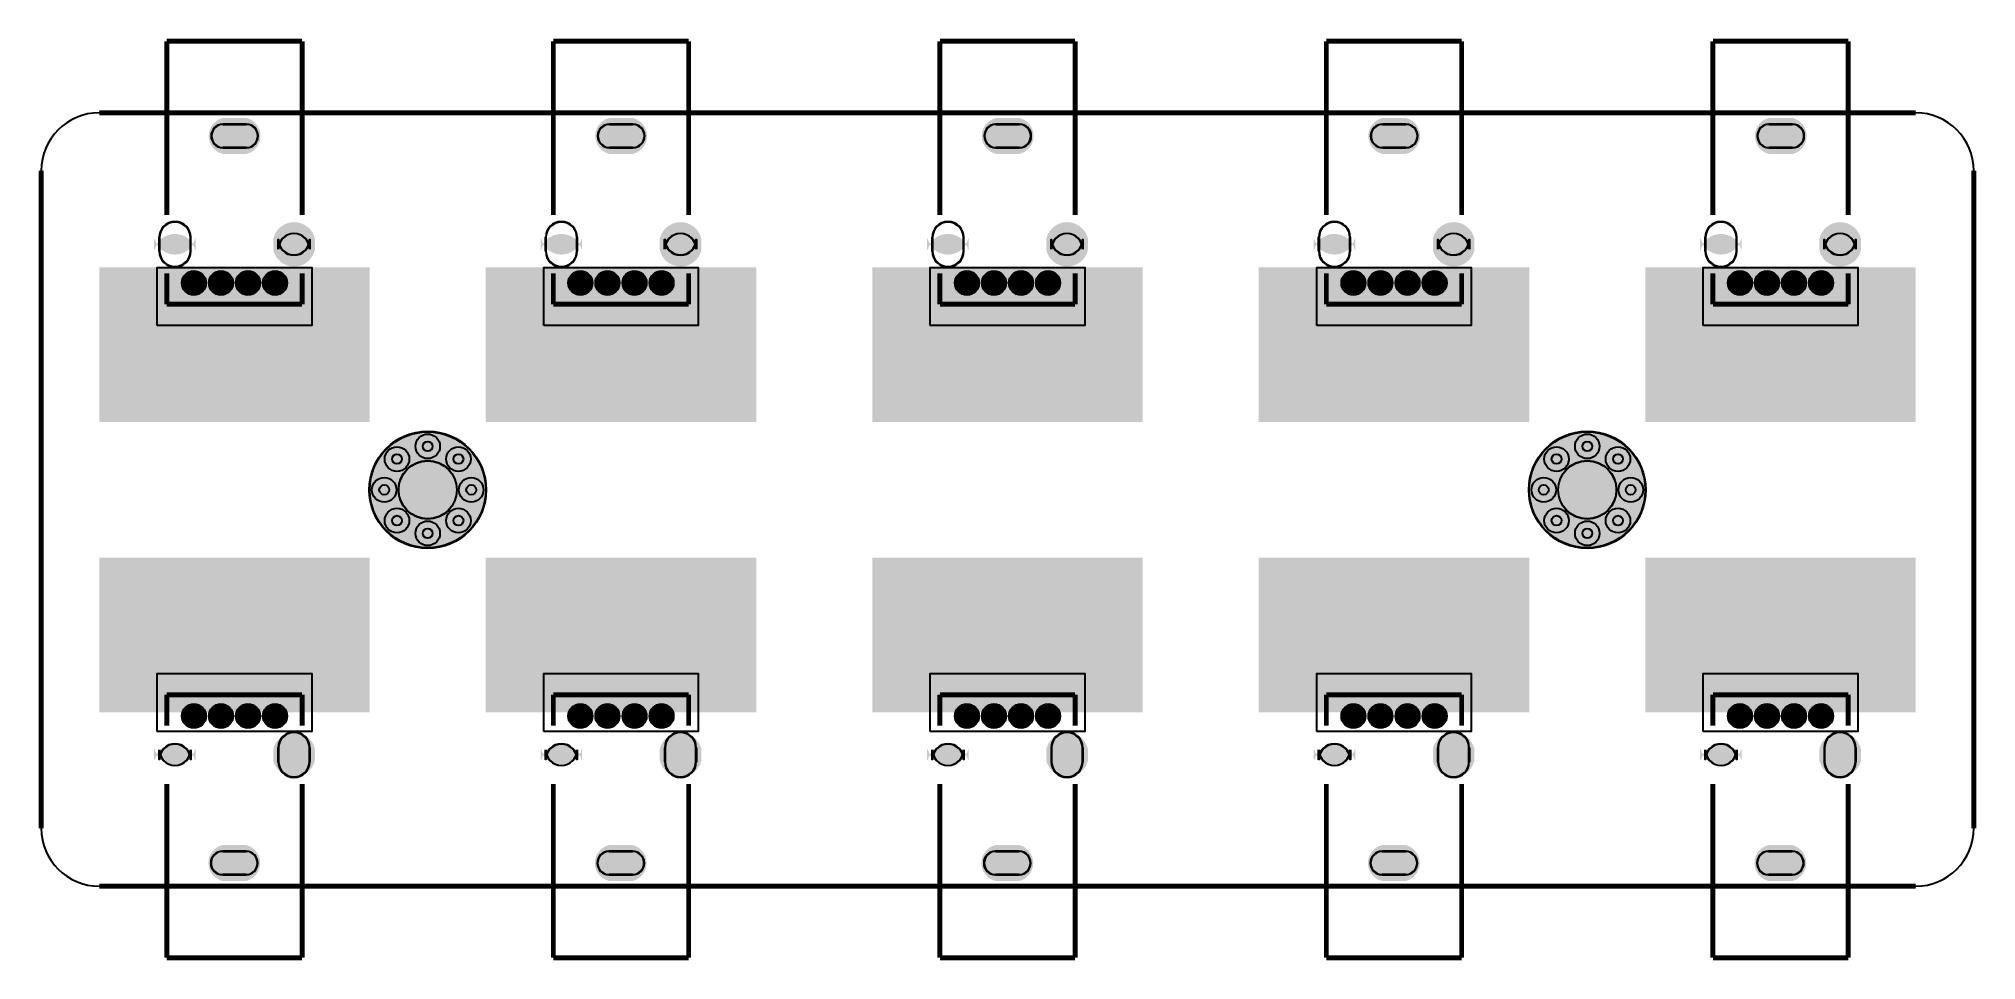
# Model space of a CAD drawing. Header units: millimetres. Extents: x 0 to 100, y -4 to 44.
import ezdxf

# ---------------------------------------------------------------- set-up
doc = ezdxf.new("R2010")
doc.units = ezdxf.units.MM
for name, color, linetype, true_color in [('BoardOutLine', 7, 'Continuous', 0xff00ff), ('BottomLayer', 7, 'Continuous', 0x0000ff), ('BottomSolderMaskLayer', 7, 'Continuous', 0xaa00ff), ('Multi-Layer', 7, 'Continuous', 0xc0c0c0), ('TopSilkLayer', 7, 'Continuous', 0xffcc00), ('TopSolderMaskLayer', 7, 'Continuous', 0x800080)]:
    doc.layers.add(name, color=color, linetype=linetype, true_color=true_color)

msp = doc.modelspace()

# ---------------------------------------------------------------- hatches: boundary and pattern name
at = {"layer": 'BottomSolderMaskLayer'}
for points in [[(9.4, 37.87, -0.785398), (9.4, 39.73), (10.62, 39.73, -0.785398), (10.62, 37.87)], [(29.4, 37.87, -0.785398), (29.4, 39.73), (30.62, 39.73, -0.785398), (30.62, 37.87)], [(49.4, 37.87, -0.785398), (49.4, 39.73), (50.62, 39.73, -0.785398), (50.62, 37.87)], [(69.4, 37.87, -0.785398), (69.4, 39.73), (70.62, 39.73, -0.785398), (70.62, 37.87)], [(89.4, 37.87, -0.785398), (89.4, 39.73), (90.62, 39.73, -0.785398), (90.62, 37.87)], [(14.16, 32.89, -0.785398), (12.01, 32.89), (12.01, 33.5, -0.785398), (14.16, 33.5)], [(34.16, 32.89, -0.785398), (32.01, 32.89), (32.01, 33.5, -0.785398), (34.16, 33.5)], [(54.16, 32.89, -0.785398), (52.01, 32.89), (52.01, 33.5, -0.785398), (54.16, 33.5)], [(74.16, 32.89, -0.785398), (72.01, 32.89), (72.01, 33.5, -0.785398), (74.16, 33.5)], [(94.16, 32.89, -0.785398), (92.01, 32.89), (92.01, 33.5, -0.785398), (94.16, 33.5)], [(7.99, 33.51, -0.785398), (5.84, 33.51), (5.84, 32.89, -0.785398), (7.99, 32.89)], [(27.99, 33.51, -0.785398), (25.84, 33.51), (25.84, 32.89, -0.785398), (27.99, 32.89)], [(47.99, 33.51, -0.785398), (45.84, 33.51), (45.84, 32.89, -0.785398), (47.99, 32.89)], [(67.99, 33.51, -0.785398), (65.84, 33.51), (65.84, 32.89, -0.785398), (67.99, 32.89)], [(87.99, 33.51, -0.785398), (85.84, 33.51), (85.84, 32.89, -0.785398), (87.99, 32.89)], [(7.28, 31.2, 1), (8.53, 31.2, 1)], [(8.68, 31.2, 1), (9.93, 31.2, 1)], [(10.07, 31.2, 1), (11.32, 31.2, 1)], [(11.47, 31.2, 1), (12.72, 31.2, 1)], [(27.28, 31.2, 1), (28.53, 31.2, 1)], [(28.68, 31.2, 1), (29.93, 31.2, 1)], [(30.07, 31.2, 1), (31.32, 31.2, 1)], [(31.47, 31.2, 1), (32.72, 31.2, 1)], [(47.28, 31.2, 1), (48.53, 31.2, 1)], [(48.68, 31.2, 1), (49.93, 31.2, 1)], [(50.07, 31.2, 1), (51.32, 31.2, 1)], [(51.47, 31.2, 1), (52.72, 31.2, 1)], [(67.28, 31.2, 1), (68.53, 31.2, 1)], [(68.68, 31.2, 1), (69.93, 31.2, 1)], [(70.07, 31.2, 1), (71.32, 31.2, 1)], [(71.47, 31.2, 1), (72.72, 31.2, 1)], [(87.28, 31.2, 1), (88.53, 31.2, 1)], [(88.68, 31.2, 1), (89.93, 31.2, 1)], [(90.07, 31.2, 1), (91.32, 31.2, 1)], [(91.47, 31.2, 1), (92.72, 31.2, 1)], [(16.97, 20.5, 1), (23.03, 20.5, 1)], [(19.36, 22.75, 1), (20.64, 22.75, 1)], [(76.97, 20.5, 1), (83.03, 20.5, 1)], [(79.37, 22.75, 1), (80.64, 22.75, 1)], [(17.77, 22.09, 1), (19.04, 22.09, 1)], [(20.96, 22.09, 1), (22.23, 22.09, 1)], [(77.77, 22.09, 1), (79.04, 22.09, 1)], [(80.96, 22.09, 1), (82.23, 22.09, 1)], [(17.12, 20.5, 1), (18.39, 20.5, 1)], [(21.61, 20.5, 1), (22.88, 20.5, 1)], [(77.12, 20.5, 1), (78.39, 20.5, 1)], [(81.62, 20.5, 1), (82.89, 20.5, 1)], [(17.77, 18.91, 1), (19.04, 18.91, 1)], [(20.96, 18.91, 1), (22.23, 18.91, 1)], [(77.77, 18.91, 1), (79.04, 18.91, 1)], [(80.96, 18.91, 1), (82.23, 18.91, 1)], [(19.36, 18.25, 1), (20.64, 18.25, 1)], [(79.37, 18.25, 1), (80.64, 18.25, 1)], [(7.28, 8.8, 1), (8.53, 8.8, 1)], [(8.68, 8.8, 1), (9.93, 8.8, 1)], [(10.07, 8.8, 1), (11.32, 8.8, 1)], [(11.47, 8.8, 1), (12.72, 8.8, 1)], [(27.28, 8.8, 1), (28.53, 8.8, 1)], [(28.68, 8.8, 1), (29.93, 8.8, 1)], [(30.07, 8.8, 1), (31.32, 8.8, 1)], [(31.47, 8.8, 1), (32.72, 8.8, 1)], [(47.28, 8.8, 1), (48.53, 8.8, 1)], [(48.68, 8.8, 1), (49.93, 8.8, 1)], [(50.07, 8.8, 1), (51.32, 8.8, 1)], [(51.47, 8.8, 1), (52.72, 8.8, 1)], [(67.28, 8.8, 1), (68.53, 8.8, 1)], [(68.68, 8.8, 1), (69.93, 8.8, 1)], [(70.07, 8.8, 1), (71.32, 8.8, 1)], [(71.47, 8.8, 1), (72.72, 8.8, 1)], [(87.28, 8.8, 1), (88.53, 8.8, 1)], [(88.68, 8.8, 1), (89.93, 8.8, 1)], [(90.07, 8.8, 1), (91.32, 8.8, 1)], [(91.47, 8.8, 1), (92.72, 8.8, 1)], [(7.99, 7.11, -0.785398), (5.84, 7.11), (5.84, 6.5, -0.785398), (7.99, 6.5)], [(14.16, 6.49, -0.785398), (12.01, 6.49), (12.01, 7.11, -0.785398), (14.16, 7.11)], [(27.99, 7.11, -0.785398), (25.84, 7.11), (25.84, 6.5, -0.785398), (27.99, 6.5)], [(34.16, 6.49, -0.785398), (32.01, 6.49), (32.01, 7.11, -0.785398), (34.16, 7.11)], [(47.99, 7.11, -0.785398), (45.84, 7.11), (45.84, 6.5, -0.785398), (47.99, 6.5)], [(54.16, 6.49, -0.785398), (52.01, 6.49), (52.01, 7.11, -0.785398), (54.16, 7.11)], [(67.99, 7.11, -0.785398), (65.84, 7.11), (65.84, 6.5, -0.785398), (67.99, 6.5)], [(74.16, 6.49, -0.785398), (72.01, 6.49), (72.01, 7.11, -0.785398), (74.16, 7.11)], [(87.99, 7.11, -0.785398), (85.84, 7.11), (85.84, 6.5, -0.785398), (87.99, 6.5)], [(94.16, 6.49, -0.785398), (92.01, 6.49), (92.01, 7.11, -0.785398), (94.16, 7.11)], [(10.6, 2.13, -0.785398), (10.6, 0.27), (9.38, 0.27, -0.785398), (9.38, 2.13)], [(30.6, 2.13, -0.785398), (30.6, 0.27), (29.38, 0.27, -0.785398), (29.38, 2.13)], [(50.6, 2.13, -0.785398), (50.6, 0.27), (49.38, 0.27, -0.785398), (49.38, 2.13)], [(70.6, 2.13, -0.785398), (70.6, 0.27), (69.38, 0.27, -0.785398), (69.38, 2.13)], [(90.6, 2.13, -0.785398), (90.6, 0.27), (89.38, 0.27, -0.785398), (89.38, 2.13)]]:
    msp.add_hatch(color=256, dxfattribs=at).paths.add_polyline_path(points)
at = {"layer": 'Multi-Layer'}
for points in [[(9.41, 37.9, -0.785398), (9.41, 39.7), (10.61, 39.7, -0.785398), (10.61, 37.9)], [(29.41, 37.9, -0.785398), (29.41, 39.7), (30.61, 39.7, -0.785398), (30.61, 37.9)], [(49.41, 37.9, -0.785398), (49.41, 39.7), (50.61, 39.7, -0.785398), (50.61, 37.9)], [(69.41, 37.9, -0.785398), (69.41, 39.7), (70.61, 39.7, -0.785398), (70.61, 37.9)], [(89.41, 37.9, -0.785398), (89.41, 39.7), (90.61, 39.7, -0.785398), (90.61, 37.9)], [(14.13, 32.9, -0.785398), (12.03, 32.9), (12.03, 33.5, -0.785398), (14.13, 33.5)], [(34.13, 32.9, -0.785398), (32.03, 32.9), (32.03, 33.5, -0.785398), (34.13, 33.5)], [(54.13, 32.9, -0.785398), (52.03, 32.9), (52.03, 33.5, -0.785398), (54.13, 33.5)], [(74.13, 32.9, -0.785398), (72.03, 32.9), (72.03, 33.5, -0.785398), (74.13, 33.5)], [(94.13, 32.9, -0.785398), (92.03, 32.9), (92.03, 33.5, -0.785398), (94.13, 33.5)], [(7.97, 33.5, -0.785398), (5.87, 33.5), (5.87, 32.9, -0.785398), (7.97, 32.9)], [(27.97, 33.5, -0.785398), (25.87, 33.5), (25.87, 32.9, -0.785398), (27.97, 32.9)], [(47.97, 33.5, -0.785398), (45.87, 33.5), (45.87, 32.9, -0.785398), (47.97, 32.9)], [(67.97, 33.5, -0.785398), (65.87, 33.5), (65.87, 32.9, -0.785398), (67.97, 32.9)], [(87.97, 33.5, -0.785398), (85.87, 33.5), (85.87, 32.9, -0.785398), (87.97, 32.9)], [(7.3, 31.2, 1), (8.5, 31.2, 1)], [(8.7, 31.2, 1), (9.9, 31.2, 1)], [(10.1, 31.2, 1), (11.3, 31.2, 1)], [(11.5, 31.2, 1), (12.7, 31.2, 1)], [(27.3, 31.2, 1), (28.5, 31.2, 1)], [(28.7, 31.2, 1), (29.9, 31.2, 1)], [(30.1, 31.2, 1), (31.3, 31.2, 1)], [(31.5, 31.2, 1), (32.7, 31.2, 1)], [(47.3, 31.2, 1), (48.5, 31.2, 1)], [(48.7, 31.2, 1), (49.9, 31.2, 1)], [(50.1, 31.2, 1), (51.3, 31.2, 1)], [(51.5, 31.2, 1), (52.7, 31.2, 1)], [(67.3, 31.2, 1), (68.5, 31.2, 1)], [(68.7, 31.2, 1), (69.9, 31.2, 1)], [(70.1, 31.2, 1), (71.3, 31.2, 1)], [(71.5, 31.2, 1), (72.7, 31.2, 1)], [(87.3, 31.2, 1), (88.5, 31.2, 1)], [(88.7, 31.2, 1), (89.9, 31.2, 1)], [(90.1, 31.2, 1), (91.3, 31.2, 1)], [(91.5, 31.2, 1), (92.7, 31.2, 1)], [(17, 20.5, 1), (23, 20.5, 1)], [(19.36, 22.75, 1), (20.64, 22.75, 1)], [(77, 20.5, 1), (83, 20.5, 1)], [(79.37, 22.75, 1), (80.64, 22.75, 1)], [(17.77, 22.09, 1), (19.04, 22.09, 1)], [(20.96, 22.09, 1), (22.23, 22.09, 1)], [(77.77, 22.09, 1), (79.04, 22.09, 1)], [(80.96, 22.09, 1), (82.23, 22.09, 1)], [(17.12, 20.5, 1), (18.39, 20.5, 1)], [(21.61, 20.5, 1), (22.88, 20.5, 1)], [(77.12, 20.5, 1), (78.39, 20.5, 1)], [(81.62, 20.5, 1), (82.89, 20.5, 1)], [(17.77, 18.91, 1), (19.04, 18.91, 1)], [(20.96, 18.91, 1), (22.23, 18.91, 1)], [(77.77, 18.91, 1), (79.04, 18.91, 1)], [(80.96, 18.91, 1), (82.23, 18.91, 1)], [(19.36, 18.25, 1), (20.64, 18.25, 1)], [(79.37, 18.25, 1), (80.64, 18.25, 1)], [(7.3, 8.8, 1), (8.5, 8.8, 1)], [(8.7, 8.8, 1), (9.9, 8.8, 1)], [(10.1, 8.8, 1), (11.3, 8.8, 1)], [(11.5, 8.8, 1), (12.7, 8.8, 1)], [(27.3, 8.8, 1), (28.5, 8.8, 1)], [(28.7, 8.8, 1), (29.9, 8.8, 1)], [(30.1, 8.8, 1), (31.3, 8.8, 1)], [(31.5, 8.8, 1), (32.7, 8.8, 1)], [(47.3, 8.8, 1), (48.5, 8.8, 1)], [(48.7, 8.8, 1), (49.9, 8.8, 1)], [(50.1, 8.8, 1), (51.3, 8.8, 1)], [(51.5, 8.8, 1), (52.7, 8.8, 1)], [(67.3, 8.8, 1), (68.5, 8.8, 1)], [(68.7, 8.8, 1), (69.9, 8.8, 1)], [(70.1, 8.8, 1), (71.3, 8.8, 1)], [(71.5, 8.8, 1), (72.7, 8.8, 1)], [(87.3, 8.8, 1), (88.5, 8.8, 1)], [(88.7, 8.8, 1), (89.9, 8.8, 1)], [(90.1, 8.8, 1), (91.3, 8.8, 1)], [(91.5, 8.8, 1), (92.7, 8.8, 1)], [(7.97, 7.1, -0.785398), (5.87, 7.1), (5.87, 6.5, -0.785398), (7.97, 6.5)], [(14.13, 6.5, -0.785398), (12.03, 6.5), (12.03, 7.1, -0.785398), (14.13, 7.1)], [(27.97, 7.1, -0.785398), (25.87, 7.1), (25.87, 6.5, -0.785398), (27.97, 6.5)], [(34.13, 6.5, -0.785398), (32.03, 6.5), (32.03, 7.1, -0.785398), (34.13, 7.1)], [(47.97, 7.1, -0.785398), (45.87, 7.1), (45.87, 6.5, -0.785398), (47.97, 6.5)], [(54.13, 6.5, -0.785398), (52.03, 6.5), (52.03, 7.1, -0.785398), (54.13, 7.1)], [(67.97, 7.1, -0.785398), (65.87, 7.1), (65.87, 6.5, -0.785398), (67.97, 6.5)], [(74.13, 6.5, -0.785398), (72.03, 6.5), (72.03, 7.1, -0.785398), (74.13, 7.1)], [(87.97, 7.1, -0.785398), (85.87, 7.1), (85.87, 6.5, -0.785398), (87.97, 6.5)], [(94.13, 6.5, -0.785398), (92.03, 6.5), (92.03, 7.1, -0.785398), (94.13, 7.1)], [(10.59, 2.1, -0.785398), (10.59, 0.3), (9.39, 0.3, -0.785398), (9.39, 2.1)], [(30.59, 2.1, -0.785398), (30.59, 0.3), (29.39, 0.3, -0.785398), (29.39, 2.1)], [(50.59, 2.1, -0.785398), (50.59, 0.3), (49.39, 0.3, -0.785398), (49.39, 2.1)], [(70.59, 2.1, -0.785398), (70.59, 0.3), (69.39, 0.3, -0.785398), (69.39, 2.1)], [(90.59, 2.1, -0.785398), (90.59, 0.3), (89.39, 0.3, -0.785398), (89.39, 2.1)]]:
    msp.add_hatch(color=256, dxfattribs=at).paths.add_polyline_path(points)
at = {"layer": 'TopSilkLayer'}
for points in [[(3, 24), (3, 32), (17, 32), (17, 24)], [(23, 24), (23, 32), (37, 32), (37, 24)], [(43, 24), (43, 32), (57, 32), (57, 24)], [(63, 24), (63, 32), (77, 32), (77, 24)], [(83, 24), (83, 32), (97, 32), (97, 24)], [(3, 9), (3, 17), (17, 17), (17, 9)], [(23, 9), (23, 17), (37, 17), (37, 9)], [(43, 9), (43, 17), (57, 17), (57, 9)], [(63, 9), (63, 17), (77, 17), (77, 9)], [(83, 9), (83, 17), (97, 17), (97, 9)]]:
    msp.add_hatch(color=256, dxfattribs=at).paths.add_polyline_path(points)
at = {"layer": 'TopSolderMaskLayer'}
for points in [[(9.4, 37.87, -0.785398), (9.4, 39.73), (10.62, 39.73, -0.785398), (10.62, 37.87)], [(29.4, 37.87, -0.785398), (29.4, 39.73), (30.62, 39.73, -0.785398), (30.62, 37.87)], [(49.4, 37.87, -0.785398), (49.4, 39.73), (50.62, 39.73, -0.785398), (50.62, 37.87)], [(69.4, 37.87, -0.785398), (69.4, 39.73), (70.62, 39.73, -0.785398), (70.62, 37.87)], [(89.4, 37.87, -0.785398), (89.4, 39.73), (90.62, 39.73, -0.785398), (90.62, 37.87)], [(14.16, 32.89, -0.785398), (12.01, 32.89), (12.01, 33.5, -0.785398), (14.16, 33.5)], [(34.16, 32.89, -0.785398), (32.01, 32.89), (32.01, 33.5, -0.785398), (34.16, 33.5)], [(54.16, 32.89, -0.785398), (52.01, 32.89), (52.01, 33.5, -0.785398), (54.16, 33.5)], [(74.16, 32.89, -0.785398), (72.01, 32.89), (72.01, 33.5, -0.785398), (74.16, 33.5)], [(94.16, 32.89, -0.785398), (92.01, 32.89), (92.01, 33.5, -0.785398), (94.16, 33.5)], [(7.99, 33.51, -0.785398), (5.84, 33.51), (5.84, 32.89, -0.785398), (7.99, 32.89)], [(27.99, 33.51, -0.785398), (25.84, 33.51), (25.84, 32.89, -0.785398), (27.99, 32.89)], [(47.99, 33.51, -0.785398), (45.84, 33.51), (45.84, 32.89, -0.785398), (47.99, 32.89)], [(67.99, 33.51, -0.785398), (65.84, 33.51), (65.84, 32.89, -0.785398), (67.99, 32.89)], [(87.99, 33.51, -0.785398), (85.84, 33.51), (85.84, 32.89, -0.785398), (87.99, 32.89)], [(7.28, 31.2, 1), (8.53, 31.2, 1)], [(8.68, 31.2, 1), (9.93, 31.2, 1)], [(10.07, 31.2, 1), (11.32, 31.2, 1)], [(11.47, 31.2, 1), (12.72, 31.2, 1)], [(27.28, 31.2, 1), (28.53, 31.2, 1)], [(28.68, 31.2, 1), (29.93, 31.2, 1)], [(30.07, 31.2, 1), (31.32, 31.2, 1)], [(31.47, 31.2, 1), (32.72, 31.2, 1)], [(47.28, 31.2, 1), (48.53, 31.2, 1)], [(48.68, 31.2, 1), (49.93, 31.2, 1)], [(50.07, 31.2, 1), (51.32, 31.2, 1)], [(51.47, 31.2, 1), (52.72, 31.2, 1)], [(67.28, 31.2, 1), (68.53, 31.2, 1)], [(68.68, 31.2, 1), (69.93, 31.2, 1)], [(70.07, 31.2, 1), (71.32, 31.2, 1)], [(71.47, 31.2, 1), (72.72, 31.2, 1)], [(87.28, 31.2, 1), (88.53, 31.2, 1)], [(88.68, 31.2, 1), (89.93, 31.2, 1)], [(90.07, 31.2, 1), (91.32, 31.2, 1)], [(91.47, 31.2, 1), (92.72, 31.2, 1)], [(16.97, 20.5, 1), (23.03, 20.5, 1)], [(19.36, 22.75, 1), (20.64, 22.75, 1)], [(76.97, 20.5, 1), (83.03, 20.5, 1)], [(79.37, 22.75, 1), (80.64, 22.75, 1)], [(17.77, 22.09, 1), (19.04, 22.09, 1)], [(20.96, 22.09, 1), (22.23, 22.09, 1)], [(77.77, 22.09, 1), (79.04, 22.09, 1)], [(80.96, 22.09, 1), (82.23, 22.09, 1)], [(17.12, 20.5, 1), (18.39, 20.5, 1)], [(21.61, 20.5, 1), (22.88, 20.5, 1)], [(77.12, 20.5, 1), (78.39, 20.5, 1)], [(81.62, 20.5, 1), (82.89, 20.5, 1)], [(17.77, 18.91, 1), (19.04, 18.91, 1)], [(20.96, 18.91, 1), (22.23, 18.91, 1)], [(77.77, 18.91, 1), (79.04, 18.91, 1)], [(80.96, 18.91, 1), (82.23, 18.91, 1)], [(19.36, 18.25, 1), (20.64, 18.25, 1)], [(79.37, 18.25, 1), (80.64, 18.25, 1)], [(7.28, 8.8, 1), (8.53, 8.8, 1)], [(8.68, 8.8, 1), (9.93, 8.8, 1)], [(10.07, 8.8, 1), (11.32, 8.8, 1)], [(11.47, 8.8, 1), (12.72, 8.8, 1)], [(27.28, 8.8, 1), (28.53, 8.8, 1)], [(28.68, 8.8, 1), (29.93, 8.8, 1)], [(30.07, 8.8, 1), (31.32, 8.8, 1)], [(31.47, 8.8, 1), (32.72, 8.8, 1)], [(47.28, 8.8, 1), (48.53, 8.8, 1)], [(48.68, 8.8, 1), (49.93, 8.8, 1)], [(50.07, 8.8, 1), (51.32, 8.8, 1)], [(51.47, 8.8, 1), (52.72, 8.8, 1)], [(67.28, 8.8, 1), (68.53, 8.8, 1)], [(68.68, 8.8, 1), (69.93, 8.8, 1)], [(70.07, 8.8, 1), (71.32, 8.8, 1)], [(71.47, 8.8, 1), (72.72, 8.8, 1)], [(87.28, 8.8, 1), (88.53, 8.8, 1)], [(88.68, 8.8, 1), (89.93, 8.8, 1)], [(90.07, 8.8, 1), (91.32, 8.8, 1)], [(91.47, 8.8, 1), (92.72, 8.8, 1)], [(7.99, 7.11, -0.785398), (5.84, 7.11), (5.84, 6.5, -0.785398), (7.99, 6.5)], [(14.16, 6.49, -0.785398), (12.01, 6.49), (12.01, 7.11, -0.785398), (14.16, 7.11)], [(27.99, 7.11, -0.785398), (25.84, 7.11), (25.84, 6.5, -0.785398), (27.99, 6.5)], [(34.16, 6.49, -0.785398), (32.01, 6.49), (32.01, 7.11, -0.785398), (34.16, 7.11)], [(47.99, 7.11, -0.785398), (45.84, 7.11), (45.84, 6.5, -0.785398), (47.99, 6.5)], [(54.16, 6.49, -0.785398), (52.01, 6.49), (52.01, 7.11, -0.785398), (54.16, 7.11)], [(67.99, 7.11, -0.785398), (65.84, 7.11), (65.84, 6.5, -0.785398), (67.99, 6.5)], [(74.16, 6.49, -0.785398), (72.01, 6.49), (72.01, 7.11, -0.785398), (74.16, 7.11)], [(87.99, 7.11, -0.785398), (85.84, 7.11), (85.84, 6.5, -0.785398), (87.99, 6.5)], [(94.16, 6.49, -0.785398), (92.01, 6.49), (92.01, 7.11, -0.785398), (94.16, 7.11)], [(10.6, 2.13, -0.785398), (10.6, 0.27), (9.38, 0.27, -0.785398), (9.38, 2.13)], [(30.6, 2.13, -0.785398), (30.6, 0.27), (29.38, 0.27, -0.785398), (29.38, 2.13)], [(50.6, 2.13, -0.785398), (50.6, 0.27), (49.38, 0.27, -0.785398), (49.38, 2.13)], [(70.6, 2.13, -0.785398), (70.6, 0.27), (69.38, 0.27, -0.785398), (69.38, 2.13)], [(90.6, 2.13, -0.785398), (90.6, 0.27), (89.38, 0.27, -0.785398), (89.38, 2.13)]]:
    msp.add_hatch(color=256, dxfattribs=at).paths.add_polyline_path(points)

# ---------------------------------------------------------------- linework, layer by layer
at = {"layer": 'BoardOutLine', "const_width": 0.254}
for points in [[(3, 40), (97, 40)], [(0, 3), (0, 37)], [(100, 37), (100, 3)], [(97, 0), (3, 0)]]:
    msp.add_lwpolyline(points, dxfattribs=at)
at = {"layer": 'BoardOutLine'}
for centre, start, end in [((3, 37), 90, 180), ((97, 37), 360, 90), ((3, 3), 180, 270), ((97, 3), 270, 0)]:
    msp.add_arc(centre, 3, start, end, dxfattribs=at)
at = {"layer": 'BottomLayer'}
for points in [[(6, 29), (6, 32), (14, 32), (14, 29)], [(26, 29), (26, 32), (34, 32), (34, 29)], [(46, 29), (46, 32), (54, 32), (54, 29)], [(66, 29), (66, 32), (74, 32), (74, 29)], [(86, 29), (86, 32), (94, 32), (94, 29)], [(6, 8), (6, 11), (14, 11), (14, 8)], [(26, 8), (26, 11), (34, 11), (34, 8)], [(46, 8), (46, 11), (54, 11), (54, 8)], [(66, 8), (66, 11), (74, 11), (74, 8)], [(86, 8), (86, 11), (94, 11), (94, 8)]]:
    msp.add_lwpolyline(points, close=True, dxfattribs=at)
at = {"layer": 'BottomSolderMaskLayer'}
for points in [[(10.62, 39.41), (9.4, 39.41)], [(30.62, 39.41), (29.4, 39.41)], [(50.62, 39.41), (49.4, 39.41)], [(70.62, 39.41), (69.4, 39.41)], [(90.62, 39.41), (89.4, 39.41)], [(10.62, 38.19), (9.4, 38.19)], [(30.62, 38.19), (29.4, 38.19)], [(50.62, 38.19), (49.4, 38.19)], [(70.62, 38.19), (69.4, 38.19)], [(90.62, 38.19), (89.4, 38.19)], [(6.1, 32.84), (6.1, 33.56)], [(7.73, 32.84), (7.73, 33.56)], [(12.26, 32.94), (12.26, 33.45)], [(13.9, 32.94), (13.9, 33.45)], [(26.1, 32.84), (26.1, 33.56)], [(27.73, 32.84), (27.73, 33.56)], [(32.26, 32.94), (32.26, 33.45)], [(33.9, 32.94), (33.9, 33.45)], [(46.1, 32.84), (46.1, 33.56)], [(47.73, 32.84), (47.73, 33.56)], [(52.26, 32.94), (52.26, 33.45)], [(53.9, 32.94), (53.9, 33.45)], [(66.1, 32.84), (66.1, 33.56)], [(67.73, 32.84), (67.73, 33.56)], [(72.26, 32.94), (72.26, 33.45)], [(73.9, 32.94), (73.9, 33.45)], [(86.1, 32.84), (86.1, 33.56)], [(87.73, 32.84), (87.73, 33.56)], [(92.26, 32.94), (92.26, 33.45)], [(93.9, 32.94), (93.9, 33.45)], [(6.1, 7.06), (6.1, 6.55)], [(7.74, 7.06), (7.74, 6.55)], [(12.27, 7.16), (12.27, 6.44)], [(13.9, 7.16), (13.9, 6.44)], [(26.1, 7.06), (26.1, 6.55)], [(27.74, 7.06), (27.74, 6.55)], [(32.27, 7.16), (32.27, 6.44)], [(33.9, 7.16), (33.9, 6.44)], [(46.1, 7.06), (46.1, 6.55)], [(47.74, 7.06), (47.74, 6.55)], [(52.27, 7.16), (52.27, 6.44)], [(53.9, 7.16), (53.9, 6.44)], [(66.1, 7.06), (66.1, 6.55)], [(67.74, 7.06), (67.74, 6.55)], [(72.27, 7.16), (72.27, 6.44)], [(73.9, 7.16), (73.9, 6.44)], [(86.1, 7.06), (86.1, 6.55)], [(87.74, 7.06), (87.74, 6.55)], [(92.27, 7.16), (92.27, 6.44)], [(93.9, 7.16), (93.9, 6.44)], [(9.38, 1.81), (10.6, 1.81)], [(29.38, 1.81), (30.6, 1.81)], [(49.38, 1.81), (50.6, 1.81)], [(69.38, 1.81), (70.6, 1.81)], [(89.38, 1.81), (90.6, 1.81)], [(9.38, 0.59), (10.6, 0.59)], [(29.38, 0.59), (30.6, 0.59)], [(49.38, 0.59), (50.6, 0.59)], [(69.38, 0.59), (70.6, 0.59)], [(89.38, 0.59), (90.6, 0.59)]]:
    msp.add_lwpolyline(points, close=True, dxfattribs=at)
for centre, radius in [((7.9, 31.2), 0.625), ((7.9, 31.2), 0.417), ((9.3, 31.2), 0.625), ((9.3, 31.2), 0.417), ((10.7, 31.2), 0.625), ((10.7, 31.2), 0.417), ((12.1, 31.2), 0.625), ((12.1, 31.2), 0.417), ((27.9, 31.2), 0.625), ((27.9, 31.2), 0.417), ((29.3, 31.2), 0.625), ((29.3, 31.2), 0.417), ((30.7, 31.2), 0.625), ((30.7, 31.2), 0.417), ((32.1, 31.2), 0.625), ((32.1, 31.2), 0.417), ((47.9, 31.2), 0.625), ((47.9, 31.2), 0.417), ((49.3, 31.2), 0.625), ((49.3, 31.2), 0.417), ((50.7, 31.2), 0.625), ((50.7, 31.2), 0.417), ((52.1, 31.2), 0.625), ((52.1, 31.2), 0.417), ((67.9, 31.2), 0.625), ((67.9, 31.2), 0.417), ((69.3, 31.2), 0.625), ((69.3, 31.2), 0.417), ((70.7, 31.2), 0.625), ((70.7, 31.2), 0.417), ((72.1, 31.2), 0.625), ((72.1, 31.2), 0.417), ((87.9, 31.2), 0.625), ((87.9, 31.2), 0.417), ((89.3, 31.2), 0.625), ((89.3, 31.2), 0.417), ((90.7, 31.2), 0.625), ((90.7, 31.2), 0.417), ((92.1, 31.2), 0.625), ((92.1, 31.2), 0.417), ((20, 20.5), 3.03), ((20, 22.75), 0.635), ((80, 20.5), 3.03), ((80, 22.75), 0.635), ((18.41, 22.09), 0.635), ((18.41, 22.09), 0.254), ((20, 22.75), 0.254), ((21.59, 22.09), 0.635), ((21.59, 22.09), 0.254), ((78.41, 22.09), 0.635), ((78.41, 22.09), 0.254), ((80, 22.75), 0.254), ((81.59, 22.09), 0.635), ((81.59, 22.09), 0.254), ((17.75, 20.5), 0.635), ((20, 20.5), 1.51), ((22.25, 20.5), 0.635), ((77.75, 20.5), 0.635), ((80, 20.5), 1.51), ((82.25, 20.5), 0.635), ((17.75, 20.5), 0.254), ((22.25, 20.5), 0.254), ((77.75, 20.5), 0.254), ((82.25, 20.5), 0.254), ((18.41, 18.91), 0.635), ((18.41, 18.91), 0.254), ((21.59, 18.91), 0.635), ((21.59, 18.91), 0.254), ((78.41, 18.91), 0.635), ((78.41, 18.91), 0.254), ((81.59, 18.91), 0.635), ((81.59, 18.91), 0.254), ((20, 18.25), 0.635), ((20, 18.25), 0.254), ((80, 18.25), 0.635), ((80, 18.25), 0.254), ((7.9, 8.8), 0.625), ((7.9, 8.8), 0.417), ((9.3, 8.8), 0.625), ((9.3, 8.8), 0.417), ((10.7, 8.8), 0.625), ((10.7, 8.8), 0.417), ((12.1, 8.8), 0.625), ((12.1, 8.8), 0.417), ((27.9, 8.8), 0.625), ((27.9, 8.8), 0.417), ((29.3, 8.8), 0.625), ((29.3, 8.8), 0.417), ((30.7, 8.8), 0.625), ((30.7, 8.8), 0.417), ((32.1, 8.8), 0.625), ((32.1, 8.8), 0.417), ((47.9, 8.8), 0.625), ((47.9, 8.8), 0.417), ((49.3, 8.8), 0.625), ((49.3, 8.8), 0.417), ((50.7, 8.8), 0.625), ((50.7, 8.8), 0.417), ((52.1, 8.8), 0.625), ((52.1, 8.8), 0.417), ((67.9, 8.8), 0.625), ((67.9, 8.8), 0.417), ((69.3, 8.8), 0.625), ((69.3, 8.8), 0.417), ((70.7, 8.8), 0.625), ((70.7, 8.8), 0.417), ((72.1, 8.8), 0.625), ((72.1, 8.8), 0.417), ((87.9, 8.8), 0.625), ((87.9, 8.8), 0.417), ((89.3, 8.8), 0.625), ((89.3, 8.8), 0.417), ((90.7, 8.8), 0.625), ((90.7, 8.8), 0.417), ((92.1, 8.8), 0.625), ((92.1, 8.8), 0.417)]:
    msp.add_circle(centre, radius, dxfattribs=at)
for centre, radius, start, end in [((9.4, 38.8), 0.61, 90, 270), ((10.62, 38.8), 0.61, 270, 90), ((29.4, 38.8), 0.61, 90, 270), ((30.62, 38.8), 0.61, 270, 90), ((49.4, 38.8), 0.61, 90, 270), ((50.62, 38.8), 0.61, 270, 90), ((69.4, 38.8), 0.61, 90, 270), ((70.62, 38.8), 0.61, 270, 90), ((89.4, 38.8), 0.61, 90, 270), ((90.62, 38.8), 0.61, 270, 90), ((6.92, 33.56), 0.815, 360, 540), ((26.92, 33.56), 0.815, 360, 540), ((46.92, 33.56), 0.815, 360, 540), ((66.92, 33.56), 0.815, 360, 540), ((86.92, 33.56), 0.815, 360, 540), ((13.08, 32.94), 0.819, 360, 180), ((13.08, 33.45), 0.819, 180, 360), ((33.08, 32.94), 0.819, 360, 180), ((33.08, 33.45), 0.819, 180, 360), ((53.08, 32.94), 0.819, 360, 180), ((53.08, 33.45), 0.819, 180, 360), ((73.08, 32.94), 0.819, 360, 180), ((73.08, 33.45), 0.819, 180, 360), ((93.08, 32.94), 0.819, 360, 180), ((93.08, 33.45), 0.819, 180, 360), ((6.92, 32.84), 0.815, 540, 360), ((26.92, 32.84), 0.815, 540, 360), ((46.92, 32.84), 0.815, 540, 360), ((66.92, 32.84), 0.815, 540, 360), ((86.92, 32.84), 0.815, 540, 360), ((6.92, 6.55), 0.819, 0, 180), ((6.92, 7.06), 0.819, 180, 0), ((13.08, 7.16), 0.815, 360, 180), ((26.92, 6.55), 0.819, 0, 180), ((26.92, 7.06), 0.819, 180, 0), ((33.08, 7.16), 0.815, 360, 180), ((46.92, 6.55), 0.819, 0, 180), ((46.92, 7.06), 0.819, 180, 0), ((53.08, 7.16), 0.815, 360, 180), ((66.92, 6.55), 0.819, 0, 180), ((66.92, 7.06), 0.819, 180, 0), ((73.08, 7.16), 0.815, 360, 180), ((86.92, 6.55), 0.819, 0, 180), ((86.92, 7.06), 0.819, 180, 0), ((93.08, 7.16), 0.815, 360, 180), ((13.08, 6.44), 0.815, 180, 360), ((33.08, 6.44), 0.815, 180, 360), ((53.08, 6.44), 0.815, 180, 360), ((73.08, 6.44), 0.815, 180, 360), ((93.08, 6.44), 0.815, 180, 360), ((9.38, 1.2), 0.61, 450, 270), ((10.6, 1.2), 0.61, 270, 450), ((29.38, 1.2), 0.61, 450, 270), ((30.6, 1.2), 0.61, 270, 450), ((49.38, 1.2), 0.61, 450, 270), ((50.6, 1.2), 0.61, 270, 450), ((69.38, 1.2), 0.61, 450, 270), ((70.6, 1.2), 0.61, 270, 450), ((89.38, 1.2), 0.61, 450, 270), ((90.6, 1.2), 0.61, 270, 450)]:
    msp.add_arc(centre, radius, start, end, dxfattribs=at)
at = {"layer": 'Multi-Layer'}
for points in [[(10.61, 39.4), (9.41, 39.4)], [(30.61, 39.4), (29.41, 39.4)], [(50.61, 39.4), (49.41, 39.4)], [(70.61, 39.4), (69.41, 39.4)], [(90.61, 39.4), (89.41, 39.4)], [(10.61, 38.2), (9.41, 38.2)], [(30.61, 38.2), (29.41, 38.2)], [(50.61, 38.2), (49.41, 38.2)], [(70.61, 38.2), (69.41, 38.2)], [(90.61, 38.2), (89.41, 38.2)], [(6.12, 32.85), (6.12, 33.55)], [(7.72, 32.85), (7.72, 33.55)], [(12.28, 32.95), (12.28, 33.45)], [(13.88, 32.95), (13.88, 33.45)], [(26.12, 32.85), (26.12, 33.55)], [(27.72, 32.85), (27.72, 33.55)], [(32.28, 32.95), (32.28, 33.45)], [(33.88, 32.95), (33.88, 33.45)], [(46.12, 32.85), (46.12, 33.55)], [(47.72, 32.85), (47.72, 33.55)], [(52.28, 32.95), (52.28, 33.45)], [(53.88, 32.95), (53.88, 33.45)], [(66.12, 32.85), (66.12, 33.55)], [(67.72, 32.85), (67.72, 33.55)], [(72.28, 32.95), (72.28, 33.45)], [(73.88, 32.95), (73.88, 33.45)], [(86.12, 32.85), (86.12, 33.55)], [(87.72, 32.85), (87.72, 33.55)], [(92.28, 32.95), (92.28, 33.45)], [(93.88, 32.95), (93.88, 33.45)], [(6.12, 7.05), (6.12, 6.55)], [(7.72, 7.05), (7.72, 6.55)], [(12.28, 7.15), (12.28, 6.45)], [(13.88, 7.15), (13.88, 6.45)], [(26.12, 7.05), (26.12, 6.55)], [(27.72, 7.05), (27.72, 6.55)], [(32.28, 7.15), (32.28, 6.45)], [(33.88, 7.15), (33.88, 6.45)], [(46.12, 7.05), (46.12, 6.55)], [(47.72, 7.05), (47.72, 6.55)], [(52.28, 7.15), (52.28, 6.45)], [(53.88, 7.15), (53.88, 6.45)], [(66.12, 7.05), (66.12, 6.55)], [(67.72, 7.05), (67.72, 6.55)], [(72.28, 7.15), (72.28, 6.45)], [(73.88, 7.15), (73.88, 6.45)], [(86.12, 7.05), (86.12, 6.55)], [(87.72, 7.05), (87.72, 6.55)], [(92.28, 7.15), (92.28, 6.45)], [(93.88, 7.15), (93.88, 6.45)], [(9.39, 1.8), (10.59, 1.8)], [(29.39, 1.8), (30.59, 1.8)], [(49.39, 1.8), (50.59, 1.8)], [(69.39, 1.8), (70.59, 1.8)], [(89.39, 1.8), (90.59, 1.8)], [(9.39, 0.6), (10.59, 0.6)], [(29.39, 0.6), (30.59, 0.6)], [(49.39, 0.6), (50.59, 0.6)], [(69.39, 0.6), (70.59, 0.6)], [(89.39, 0.6), (90.59, 0.6)]]:
    msp.add_lwpolyline(points, close=True, dxfattribs=at)
for centre, radius in [((7.9, 31.2), 0.6), ((7.9, 31.2), 0.4), ((9.3, 31.2), 0.6), ((9.3, 31.2), 0.4), ((10.7, 31.2), 0.6), ((10.7, 31.2), 0.4), ((12.1, 31.2), 0.6), ((12.1, 31.2), 0.4), ((27.9, 31.2), 0.6), ((27.9, 31.2), 0.4), ((29.3, 31.2), 0.6), ((29.3, 31.2), 0.4), ((30.7, 31.2), 0.6), ((30.7, 31.2), 0.4), ((32.1, 31.2), 0.6), ((32.1, 31.2), 0.4), ((47.9, 31.2), 0.6), ((47.9, 31.2), 0.4), ((49.3, 31.2), 0.6), ((49.3, 31.2), 0.4), ((50.7, 31.2), 0.6), ((50.7, 31.2), 0.4), ((52.1, 31.2), 0.6), ((52.1, 31.2), 0.4), ((67.9, 31.2), 0.6), ((67.9, 31.2), 0.4), ((69.3, 31.2), 0.6), ((69.3, 31.2), 0.4), ((70.7, 31.2), 0.6), ((70.7, 31.2), 0.4), ((72.1, 31.2), 0.6), ((72.1, 31.2), 0.4), ((87.9, 31.2), 0.6), ((87.9, 31.2), 0.4), ((89.3, 31.2), 0.6), ((89.3, 31.2), 0.4), ((90.7, 31.2), 0.6), ((90.7, 31.2), 0.4), ((92.1, 31.2), 0.6), ((92.1, 31.2), 0.4), ((20, 20.5), 3), ((20, 22.75), 0.635), ((80, 20.5), 3), ((80, 22.75), 0.635), ((18.41, 22.09), 0.635), ((18.41, 22.09), 0.254), ((20, 22.75), 0.254), ((21.59, 22.09), 0.635), ((21.59, 22.09), 0.254), ((78.41, 22.09), 0.635), ((78.41, 22.09), 0.254), ((80, 22.75), 0.254), ((81.59, 22.09), 0.635), ((81.59, 22.09), 0.254), ((17.75, 20.5), 0.635), ((20, 20.5), 1.5), ((22.25, 20.5), 0.635), ((77.75, 20.5), 0.635), ((80, 20.5), 1.5), ((82.25, 20.5), 0.635), ((17.75, 20.5), 0.254), ((22.25, 20.5), 0.254), ((77.75, 20.5), 0.254), ((82.25, 20.5), 0.254), ((18.41, 18.91), 0.635), ((18.41, 18.91), 0.254), ((21.59, 18.91), 0.635), ((21.59, 18.91), 0.254), ((78.41, 18.91), 0.635), ((78.41, 18.91), 0.254), ((81.59, 18.91), 0.635), ((81.59, 18.91), 0.254), ((20, 18.25), 0.635), ((20, 18.25), 0.254), ((80, 18.25), 0.635), ((80, 18.25), 0.254), ((7.9, 8.8), 0.6), ((7.9, 8.8), 0.4), ((9.3, 8.8), 0.6), ((9.3, 8.8), 0.4), ((10.7, 8.8), 0.6), ((10.7, 8.8), 0.4), ((12.1, 8.8), 0.6), ((12.1, 8.8), 0.4), ((27.9, 8.8), 0.6), ((27.9, 8.8), 0.4), ((29.3, 8.8), 0.6), ((29.3, 8.8), 0.4), ((30.7, 8.8), 0.6), ((30.7, 8.8), 0.4), ((32.1, 8.8), 0.6), ((32.1, 8.8), 0.4), ((47.9, 8.8), 0.6), ((47.9, 8.8), 0.4), ((49.3, 8.8), 0.6), ((49.3, 8.8), 0.4), ((50.7, 8.8), 0.6), ((50.7, 8.8), 0.4), ((52.1, 8.8), 0.6), ((52.1, 8.8), 0.4), ((67.9, 8.8), 0.6), ((67.9, 8.8), 0.4), ((69.3, 8.8), 0.6), ((69.3, 8.8), 0.4), ((70.7, 8.8), 0.6), ((70.7, 8.8), 0.4), ((72.1, 8.8), 0.6), ((72.1, 8.8), 0.4), ((87.9, 8.8), 0.6), ((87.9, 8.8), 0.4), ((89.3, 8.8), 0.6), ((89.3, 8.8), 0.4), ((90.7, 8.8), 0.6), ((90.7, 8.8), 0.4), ((92.1, 8.8), 0.6), ((92.1, 8.8), 0.4)]:
    msp.add_circle(centre, radius, dxfattribs=at)
for centre, radius, start, end in [((9.41, 38.8), 0.6, 90, 270), ((10.61, 38.8), 0.6, 270, 90), ((29.41, 38.8), 0.6, 90, 270), ((30.61, 38.8), 0.6, 270, 90), ((49.41, 38.8), 0.6, 90, 270), ((50.61, 38.8), 0.6, 270, 90), ((69.41, 38.8), 0.6, 90, 270), ((70.61, 38.8), 0.6, 270, 90), ((89.41, 38.8), 0.6, 90, 270), ((90.61, 38.8), 0.6, 270, 90), ((6.92, 33.55), 0.8, 360, 540), ((26.92, 33.55), 0.8, 360, 540), ((46.92, 33.55), 0.8, 360, 540), ((66.92, 33.55), 0.8, 360, 540), ((86.92, 33.55), 0.8, 360, 540), ((13.08, 32.95), 0.8, 360, 180), ((13.08, 33.45), 0.8, 180, 360), ((33.08, 32.95), 0.8, 360, 180), ((33.08, 33.45), 0.8, 180, 360), ((53.08, 32.95), 0.8, 360, 180), ((53.08, 33.45), 0.8, 180, 360), ((73.08, 32.95), 0.8, 360, 180), ((73.08, 33.45), 0.8, 180, 360), ((93.08, 32.95), 0.8, 360, 180), ((93.08, 33.45), 0.8, 180, 360), ((6.92, 32.85), 0.8, 540, 360), ((26.92, 32.85), 0.8, 540, 360), ((46.92, 32.85), 0.8, 540, 360), ((66.92, 32.85), 0.8, 540, 360), ((86.92, 32.85), 0.8, 540, 360), ((6.92, 6.55), 0.8, 0, 180), ((6.92, 7.05), 0.8, 180, 0), ((13.08, 7.15), 0.8, 360, 180), ((26.92, 6.55), 0.8, 0, 180), ((26.92, 7.05), 0.8, 180, 0), ((33.08, 7.15), 0.8, 360, 180), ((46.92, 6.55), 0.8, 0, 180), ((46.92, 7.05), 0.8, 180, 0), ((53.08, 7.15), 0.8, 360, 180), ((66.92, 6.55), 0.8, 0, 180), ((66.92, 7.05), 0.8, 180, 0), ((73.08, 7.15), 0.8, 360, 180), ((86.92, 6.55), 0.8, 0, 180), ((86.92, 7.05), 0.8, 180, 0), ((93.08, 7.15), 0.8, 360, 180), ((13.08, 6.45), 0.8, 180, 360), ((33.08, 6.45), 0.8, 180, 360), ((53.08, 6.45), 0.8, 180, 360), ((73.08, 6.45), 0.8, 180, 360), ((93.08, 6.45), 0.8, 180, 360), ((9.39, 1.2), 0.6, 450, 270), ((10.59, 1.2), 0.6, 270, 450), ((29.39, 1.2), 0.6, 450, 270), ((30.59, 1.2), 0.6, 270, 450), ((49.39, 1.2), 0.6, 450, 270), ((50.59, 1.2), 0.6, 270, 450), ((69.39, 1.2), 0.6, 450, 270), ((70.59, 1.2), 0.6, 270, 450), ((89.39, 1.2), 0.6, 450, 270), ((90.59, 1.2), 0.6, 270, 450)]:
    msp.add_arc(centre, radius, start, end, dxfattribs=at)
at = {"layer": 'TopSilkLayer', "const_width": 0.254}
for points in [[(13.5, 43.7), (6.5, 43.7)], [(6.5, 34.71), (6.5, 43.7)], [(13.5, 34.71), (13.5, 43.7)], [(33.5, 43.7), (26.5, 43.7)], [(26.5, 34.71), (26.5, 43.7)], [(33.5, 34.71), (33.5, 43.7)], [(53.5, 43.7), (46.5, 43.7)], [(46.5, 34.71), (46.5, 43.7)], [(53.5, 34.71), (53.5, 43.7)], [(73.5, 43.7), (66.5, 43.7)], [(66.5, 34.71), (66.5, 43.7)], [(73.5, 34.71), (73.5, 43.7)], [(93.5, 43.7), (86.5, 43.7)], [(86.5, 34.71), (86.5, 43.7)], [(93.5, 34.71), (93.5, 43.7)], [(6.5, 30.1), (6.5, 31.69)], [(13.5, 30.1), (13.5, 31.69)], [(26.5, 30.1), (26.5, 31.69)], [(33.5, 30.1), (33.5, 31.69)], [(46.5, 30.1), (46.5, 31.69)], [(53.5, 30.1), (53.5, 31.69)], [(66.5, 30.1), (66.5, 31.69)], [(73.5, 30.1), (73.5, 31.69)], [(86.5, 30.1), (86.5, 31.69)], [(93.5, 30.1), (93.5, 31.69)], [(13.5, 30.1), (6.5, 30.1)], [(33.5, 30.1), (26.5, 30.1)], [(53.5, 30.1), (46.5, 30.1)], [(73.5, 30.1), (66.5, 30.1)], [(93.5, 30.1), (86.5, 30.1)], [(6.5, 9.9), (13.5, 9.9)], [(6.5, 9.9), (6.5, 8.31)], [(13.5, 9.9), (13.5, 8.31)], [(26.5, 9.9), (33.5, 9.9)], [(26.5, 9.9), (26.5, 8.31)], [(33.5, 9.9), (33.5, 8.31)], [(46.5, 9.9), (53.5, 9.9)], [(46.5, 9.9), (46.5, 8.31)], [(53.5, 9.9), (53.5, 8.31)], [(66.5, 9.9), (73.5, 9.9)], [(66.5, 9.9), (66.5, 8.31)], [(73.5, 9.9), (73.5, 8.31)], [(86.5, 9.9), (93.5, 9.9)], [(86.5, 9.9), (86.5, 8.31)], [(93.5, 9.9), (93.5, 8.31)], [(6.5, 5.29), (6.5, -3.7)], [(13.5, 5.29), (13.5, -3.7)], [(26.5, 5.29), (26.5, -3.7)], [(33.5, 5.29), (33.5, -3.7)], [(46.5, 5.29), (46.5, -3.7)], [(53.5, 5.29), (53.5, -3.7)], [(66.5, 5.29), (66.5, -3.7)], [(73.5, 5.29), (73.5, -3.7)], [(86.5, 5.29), (86.5, -3.7)], [(93.5, 5.29), (93.5, -3.7)], [(6.5, -3.7), (13.5, -3.7)], [(26.5, -3.7), (33.5, -3.7)], [(46.5, -3.7), (53.5, -3.7)], [(66.5, -3.7), (73.5, -3.7)], [(86.5, -3.7), (93.5, -3.7)]]:
    msp.add_lwpolyline(points, dxfattribs=at)
at = {"layer": 'TopSolderMaskLayer'}
for points in [[(10.62, 39.41), (9.4, 39.41)], [(30.62, 39.41), (29.4, 39.41)], [(50.62, 39.41), (49.4, 39.41)], [(70.62, 39.41), (69.4, 39.41)], [(90.62, 39.41), (89.4, 39.41)], [(10.62, 38.19), (9.4, 38.19)], [(30.62, 38.19), (29.4, 38.19)], [(50.62, 38.19), (49.4, 38.19)], [(70.62, 38.19), (69.4, 38.19)], [(90.62, 38.19), (89.4, 38.19)], [(6.1, 32.84), (6.1, 33.56)], [(7.73, 32.84), (7.73, 33.56)], [(12.26, 32.94), (12.26, 33.45)], [(13.9, 32.94), (13.9, 33.45)], [(26.1, 32.84), (26.1, 33.56)], [(27.73, 32.84), (27.73, 33.56)], [(32.26, 32.94), (32.26, 33.45)], [(33.9, 32.94), (33.9, 33.45)], [(46.1, 32.84), (46.1, 33.56)], [(47.73, 32.84), (47.73, 33.56)], [(52.26, 32.94), (52.26, 33.45)], [(53.9, 32.94), (53.9, 33.45)], [(66.1, 32.84), (66.1, 33.56)], [(67.73, 32.84), (67.73, 33.56)], [(72.26, 32.94), (72.26, 33.45)], [(73.9, 32.94), (73.9, 33.45)], [(86.1, 32.84), (86.1, 33.56)], [(87.73, 32.84), (87.73, 33.56)], [(92.26, 32.94), (92.26, 33.45)], [(93.9, 32.94), (93.9, 33.45)], [(6.1, 7.06), (6.1, 6.55)], [(7.74, 7.06), (7.74, 6.55)], [(12.27, 7.16), (12.27, 6.44)], [(13.9, 7.16), (13.9, 6.44)], [(26.1, 7.06), (26.1, 6.55)], [(27.74, 7.06), (27.74, 6.55)], [(32.27, 7.16), (32.27, 6.44)], [(33.9, 7.16), (33.9, 6.44)], [(46.1, 7.06), (46.1, 6.55)], [(47.74, 7.06), (47.74, 6.55)], [(52.27, 7.16), (52.27, 6.44)], [(53.9, 7.16), (53.9, 6.44)], [(66.1, 7.06), (66.1, 6.55)], [(67.74, 7.06), (67.74, 6.55)], [(72.27, 7.16), (72.27, 6.44)], [(73.9, 7.16), (73.9, 6.44)], [(86.1, 7.06), (86.1, 6.55)], [(87.74, 7.06), (87.74, 6.55)], [(92.27, 7.16), (92.27, 6.44)], [(93.9, 7.16), (93.9, 6.44)], [(9.38, 1.81), (10.6, 1.81)], [(29.38, 1.81), (30.6, 1.81)], [(49.38, 1.81), (50.6, 1.81)], [(69.38, 1.81), (70.6, 1.81)], [(89.38, 1.81), (90.6, 1.81)], [(9.38, 0.59), (10.6, 0.59)], [(29.38, 0.59), (30.6, 0.59)], [(49.38, 0.59), (50.6, 0.59)], [(69.38, 0.59), (70.6, 0.59)], [(89.38, 0.59), (90.6, 0.59)]]:
    msp.add_lwpolyline(points, close=True, dxfattribs=at)
for centre, radius in [((7.9, 31.2), 0.625), ((7.9, 31.2), 0.417), ((9.3, 31.2), 0.625), ((9.3, 31.2), 0.417), ((10.7, 31.2), 0.625), ((10.7, 31.2), 0.417), ((12.1, 31.2), 0.625), ((12.1, 31.2), 0.417), ((27.9, 31.2), 0.625), ((27.9, 31.2), 0.417), ((29.3, 31.2), 0.625), ((29.3, 31.2), 0.417), ((30.7, 31.2), 0.625), ((30.7, 31.2), 0.417), ((32.1, 31.2), 0.625), ((32.1, 31.2), 0.417), ((47.9, 31.2), 0.625), ((47.9, 31.2), 0.417), ((49.3, 31.2), 0.625), ((49.3, 31.2), 0.417), ((50.7, 31.2), 0.625), ((50.7, 31.2), 0.417), ((52.1, 31.2), 0.625), ((52.1, 31.2), 0.417), ((67.9, 31.2), 0.625), ((67.9, 31.2), 0.417), ((69.3, 31.2), 0.625), ((69.3, 31.2), 0.417), ((70.7, 31.2), 0.625), ((70.7, 31.2), 0.417), ((72.1, 31.2), 0.625), ((72.1, 31.2), 0.417), ((87.9, 31.2), 0.625), ((87.9, 31.2), 0.417), ((89.3, 31.2), 0.625), ((89.3, 31.2), 0.417), ((90.7, 31.2), 0.625), ((90.7, 31.2), 0.417), ((92.1, 31.2), 0.625), ((92.1, 31.2), 0.417), ((20, 20.5), 3.03), ((20, 22.75), 0.635), ((80, 20.5), 3.03), ((80, 22.75), 0.635), ((18.41, 22.09), 0.635), ((18.41, 22.09), 0.254), ((20, 22.75), 0.254), ((21.59, 22.09), 0.635), ((21.59, 22.09), 0.254), ((78.41, 22.09), 0.635), ((78.41, 22.09), 0.254), ((80, 22.75), 0.254), ((81.59, 22.09), 0.635), ((81.59, 22.09), 0.254), ((17.75, 20.5), 0.635), ((20, 20.5), 1.51), ((22.25, 20.5), 0.635), ((77.75, 20.5), 0.635), ((80, 20.5), 1.51), ((82.25, 20.5), 0.635), ((17.75, 20.5), 0.254), ((22.25, 20.5), 0.254), ((77.75, 20.5), 0.254), ((82.25, 20.5), 0.254), ((18.41, 18.91), 0.635), ((18.41, 18.91), 0.254), ((21.59, 18.91), 0.635), ((21.59, 18.91), 0.254), ((78.41, 18.91), 0.635), ((78.41, 18.91), 0.254), ((81.59, 18.91), 0.635), ((81.59, 18.91), 0.254), ((20, 18.25), 0.635), ((20, 18.25), 0.254), ((80, 18.25), 0.635), ((80, 18.25), 0.254), ((7.9, 8.8), 0.625), ((7.9, 8.8), 0.417), ((9.3, 8.8), 0.625), ((9.3, 8.8), 0.417), ((10.7, 8.8), 0.625), ((10.7, 8.8), 0.417), ((12.1, 8.8), 0.625), ((12.1, 8.8), 0.417), ((27.9, 8.8), 0.625), ((27.9, 8.8), 0.417), ((29.3, 8.8), 0.625), ((29.3, 8.8), 0.417), ((30.7, 8.8), 0.625), ((30.7, 8.8), 0.417), ((32.1, 8.8), 0.625), ((32.1, 8.8), 0.417), ((47.9, 8.8), 0.625), ((47.9, 8.8), 0.417), ((49.3, 8.8), 0.625), ((49.3, 8.8), 0.417), ((50.7, 8.8), 0.625), ((50.7, 8.8), 0.417), ((52.1, 8.8), 0.625), ((52.1, 8.8), 0.417), ((67.9, 8.8), 0.625), ((67.9, 8.8), 0.417), ((69.3, 8.8), 0.625), ((69.3, 8.8), 0.417), ((70.7, 8.8), 0.625), ((70.7, 8.8), 0.417), ((72.1, 8.8), 0.625), ((72.1, 8.8), 0.417), ((87.9, 8.8), 0.625), ((87.9, 8.8), 0.417), ((89.3, 8.8), 0.625), ((89.3, 8.8), 0.417), ((90.7, 8.8), 0.625), ((90.7, 8.8), 0.417), ((92.1, 8.8), 0.625), ((92.1, 8.8), 0.417)]:
    msp.add_circle(centre, radius, dxfattribs=at)
for centre, radius, start, end in [((9.4, 38.8), 0.61, 90, 270), ((10.62, 38.8), 0.61, 270, 90), ((29.4, 38.8), 0.61, 90, 270), ((30.62, 38.8), 0.61, 270, 90), ((49.4, 38.8), 0.61, 90, 270), ((50.62, 38.8), 0.61, 270, 90), ((69.4, 38.8), 0.61, 90, 270), ((70.62, 38.8), 0.61, 270, 90), ((89.4, 38.8), 0.61, 90, 270), ((90.62, 38.8), 0.61, 270, 90), ((6.92, 33.56), 0.815, 360, 540), ((26.92, 33.56), 0.815, 360, 540), ((46.92, 33.56), 0.815, 360, 540), ((66.92, 33.56), 0.815, 360, 540), ((86.92, 33.56), 0.815, 360, 540), ((13.08, 32.94), 0.819, 360, 180), ((13.08, 33.45), 0.819, 180, 360), ((33.08, 32.94), 0.819, 360, 180), ((33.08, 33.45), 0.819, 180, 360), ((53.08, 32.94), 0.819, 360, 180), ((53.08, 33.45), 0.819, 180, 360), ((73.08, 32.94), 0.819, 360, 180), ((73.08, 33.45), 0.819, 180, 360), ((93.08, 32.94), 0.819, 360, 180), ((93.08, 33.45), 0.819, 180, 360), ((6.92, 32.84), 0.815, 540, 360), ((26.92, 32.84), 0.815, 540, 360), ((46.92, 32.84), 0.815, 540, 360), ((66.92, 32.84), 0.815, 540, 360), ((86.92, 32.84), 0.815, 540, 360), ((6.92, 6.55), 0.819, 0, 180), ((6.92, 7.06), 0.819, 180, 0), ((13.08, 7.16), 0.815, 360, 180), ((26.92, 6.55), 0.819, 0, 180), ((26.92, 7.06), 0.819, 180, 0), ((33.08, 7.16), 0.815, 360, 180), ((46.92, 6.55), 0.819, 0, 180), ((46.92, 7.06), 0.819, 180, 0), ((53.08, 7.16), 0.815, 360, 180), ((66.92, 6.55), 0.819, 0, 180), ((66.92, 7.06), 0.819, 180, 0), ((73.08, 7.16), 0.815, 360, 180), ((86.92, 6.55), 0.819, 0, 180), ((86.92, 7.06), 0.819, 180, 0), ((93.08, 7.16), 0.815, 360, 180), ((13.08, 6.44), 0.815, 180, 360), ((33.08, 6.44), 0.815, 180, 360), ((53.08, 6.44), 0.815, 180, 360), ((73.08, 6.44), 0.815, 180, 360), ((93.08, 6.44), 0.815, 180, 360), ((9.38, 1.2), 0.61, 450, 270), ((10.6, 1.2), 0.61, 270, 450), ((29.38, 1.2), 0.61, 450, 270), ((30.6, 1.2), 0.61, 270, 450), ((49.38, 1.2), 0.61, 450, 270), ((50.6, 1.2), 0.61, 270, 450), ((69.38, 1.2), 0.61, 450, 270), ((70.6, 1.2), 0.61, 270, 450), ((89.38, 1.2), 0.61, 450, 270), ((90.6, 1.2), 0.61, 270, 450)]:
    msp.add_arc(centre, radius, start, end, dxfattribs=at)

doc.saveas('drawing.dxf')
